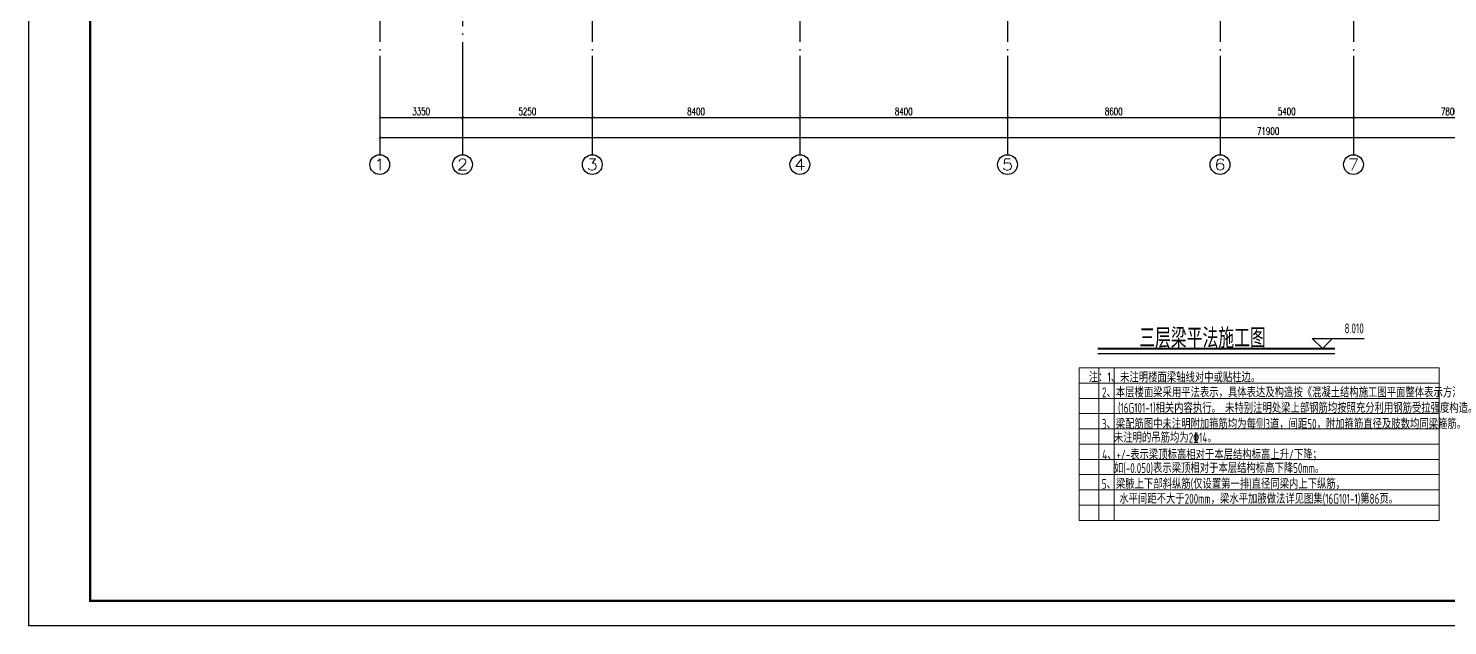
# Model space of a CAD drawing. Extents: x 169490 to 7584583, y -2399407 to 1374371.
# Drawn here: x 722202 to 779630, y 635804 to 659948 of the extents above; entities that cross this region are included whole.
import ezdxf
from ezdxf.enums import TextEntityAlignment as Align

# ---------------------------------------------------------------- set-up
doc = ezdxf.new("R2010")
doc.units = 0
doc.header["$LTSCALE"] = 100
doc.linetypes.add('D3轴线点划线', pattern=[18.5, 12, -3, 0.5, -3])
doc.layers.get('0').update_dxf_attribs({"linetype": 'CONTINUOUS'})
doc.layers.get('DEFPOINTS').update_dxf_attribs({"linetype": 'CONTINUOUS'})
for name, color, linetype in [('AXIS', 3, 'CONTINUOUS'), ('AXIS_TEXT', 4, 'CONTINUOUS'), ('C-AXIS(轴号)', 3, 'CONTINUOUS'), ('C-AXIS-T(字)', 7, 'CONTINUOUS'), ('C-DOTE', 8, 'D3轴线点划线'), ('S-0-TEXT', 7, 'CONTINUOUS'), ('THIN', 190, 'CONTINUOUS'), ('图框', 140, 'CONTINUOUS'), ('文字', 7, 'CONTINUOUS'), ('门编号', 6, 'CONTINUOUS')]:
    doc.layers.add(name, color=color, linetype=linetype)
doc.layers.add('S-1-TEXT', color=7, linetype='CONTINUOUS', lineweight=18)
doc.styles.add('_TCH_AXIS', font='COMPLEX', dxfattribs={"bigfont": 'GBCBIG'})
doc.styles.add('_TCH_DIM_T3', font='SIMPLEX.shx', dxfattribs={"width": 0.705882, "bigfont": 'GBCBIG.shx'})
doc.styles.add('COMPLEX', font='COMPLEX')
doc.styles.add('TSSD_Label', font='Tssdeng.shx', dxfattribs={"width": 0.7, "bigfont": 'hztxt.shx'})
doc.styles.add('TSSD_REIN', font='tssdeng.shx', dxfattribs={"width": 0.7, "bigfont": 'hztxt.shx'})
doc.dimstyles.new('_TCH_ARCH&&100', dxfattribs={"dimtxt": 297.5, "dimasz": 100, "dimexe": 250, "dimexo": 300, "dimgap": 100, "dimtad": 1, "dimdec": 0, "dimzin": 0, "dimdsep": 46, "dimtxsty": '_TCH_DIM_T3', "dimblk": 'ARCHTICK', "dimcen": 0.09, "dimclrt": 7, "dimazin": 2, "dimtfac": 1, "dimtdec": 0, "dimtix": 1, "dimtmove": 2, "dimatfit": 3, "dimfxl": 1, "dimtolj": 1, "dimtzin": 0, "dimarcsym": 0})

# ---------------------------------------------------------------- blocks, each defined once
blk = doc.blocks.new('_ARCHTICK')
at = {"const_width": 0.15}
blk.add_lwpolyline([(-0.5, -0.5), (0.5, 0.5)], dxfattribs=at)
blk = doc.blocks.new('*D1543')
at = {"layer": 'AXIS', "color": 0, "lineweight": -2, "transparency": 16777216}
for p, q in [((736420, 658542), (736420, 655292)), ((808320, 658542), (808320, 655292)), ((736420, 655542), (808320, 655542))]:
    blk.add_line(p, q, dxfattribs=at)
at = {"layer": 'DEFPOINTS', "color": 0, "transparency": 16777216}
for p in [(736420, 658842), (808320, 658842), (808320, 655542)]:
    blk.add_point(p, dxfattribs=at)
at = {"layer": 'AXIS', "color": 0, "lineweight": -2, "transparency": 16777216, "xscale": 100, "yscale": 100, "zscale": 100, "rotation": 180}
blk.add_blockref('_ARCHTICK', (736420, 655542), dxfattribs=at)
at = {"layer": 'AXIS', "color": 0, "lineweight": -2, "transparency": 16777216, "xscale": 100, "yscale": 100, "zscale": 100}
blk.add_blockref('_ARCHTICK', (808320, 655542), dxfattribs=at)
at = {"layer": 'AXIS', "color": 7, "transparency": 16777216, "insert": (772370, 655791), "char_height": 297.5, "attachment_point": 5, "style": '_TCH_DIM_T3'}
blk.add_mtext('\\A1;71900', dxfattribs=at)
blk = doc.blocks.new('*D1544')
at = {"layer": 'AXIS', "color": 0, "lineweight": -2, "transparency": 16777216}
for p, q in [((736420, 658542), (736420, 656092)), ((739770, 658542), (739770, 656092)), ((736420, 656342), (739770, 656342))]:
    blk.add_line(p, q, dxfattribs=at)
at = {"layer": 'DEFPOINTS', "color": 0, "transparency": 16777216}
for p in [(736420, 658842), (739770, 658842), (739770, 656342)]:
    blk.add_point(p, dxfattribs=at)
at = {"layer": 'AXIS', "color": 0, "lineweight": -2, "transparency": 16777216, "xscale": 100, "yscale": 100, "zscale": 100, "rotation": 180}
blk.add_blockref('_ARCHTICK', (736420, 656342), dxfattribs=at)
at = {"layer": 'AXIS', "color": 0, "lineweight": -2, "transparency": 16777216, "xscale": 100, "yscale": 100, "zscale": 100}
blk.add_blockref('_ARCHTICK', (739770, 656342), dxfattribs=at)
at = {"layer": 'AXIS', "color": 7, "transparency": 16777216, "insert": (738095, 656591), "char_height": 297.5, "attachment_point": 5, "style": '_TCH_DIM_T3'}
blk.add_mtext('\\A1;3350', dxfattribs=at)
blk = doc.blocks.new('*D1545')
at = {"layer": 'AXIS', "color": 0, "lineweight": -2, "transparency": 16777216}
for p, q in [((739770, 658542), (739770, 656092)), ((745020, 658542), (745020, 656092)), ((739770, 656342), (745020, 656342))]:
    blk.add_line(p, q, dxfattribs=at)
at = {"layer": 'DEFPOINTS', "color": 0, "transparency": 16777216}
for p in [(739770, 658842), (745020, 658842), (745020, 656342)]:
    blk.add_point(p, dxfattribs=at)
at = {"layer": 'AXIS', "color": 0, "lineweight": -2, "transparency": 16777216, "xscale": 100, "yscale": 100, "zscale": 100, "rotation": 180}
blk.add_blockref('_ARCHTICK', (739770, 656342), dxfattribs=at)
at = {"layer": 'AXIS', "color": 0, "lineweight": -2, "transparency": 16777216, "xscale": 100, "yscale": 100, "zscale": 100}
blk.add_blockref('_ARCHTICK', (745020, 656342), dxfattribs=at)
at = {"layer": 'AXIS', "color": 7, "transparency": 16777216, "insert": (742395, 656591), "char_height": 297.5, "attachment_point": 5, "style": '_TCH_DIM_T3'}
blk.add_mtext('\\A1;5250', dxfattribs=at)
blk = doc.blocks.new('*D1546')
at = {"layer": 'AXIS', "color": 0, "lineweight": -2, "transparency": 16777216}
for p, q in [((745020, 658542), (745020, 656092)), ((753420, 658542), (753420, 656092)), ((745020, 656342), (753420, 656342))]:
    blk.add_line(p, q, dxfattribs=at)
at = {"layer": 'DEFPOINTS', "color": 0, "transparency": 16777216}
for p in [(745020, 658842), (753420, 658842), (753420, 656342)]:
    blk.add_point(p, dxfattribs=at)
at = {"layer": 'AXIS', "color": 0, "lineweight": -2, "transparency": 16777216, "xscale": 100, "yscale": 100, "zscale": 100, "rotation": 180}
blk.add_blockref('_ARCHTICK', (745020, 656342), dxfattribs=at)
at = {"layer": 'AXIS', "color": 0, "lineweight": -2, "transparency": 16777216, "xscale": 100, "yscale": 100, "zscale": 100}
blk.add_blockref('_ARCHTICK', (753420, 656342), dxfattribs=at)
at = {"layer": 'AXIS', "color": 7, "transparency": 16777216, "insert": (749220, 656591), "char_height": 297.5, "attachment_point": 5, "style": '_TCH_DIM_T3'}
blk.add_mtext('\\A1;8400', dxfattribs=at)
blk = doc.blocks.new('*D1547')
at = {"layer": 'AXIS', "color": 0, "lineweight": -2, "transparency": 16777216}
for p, q in [((753420, 658542), (753420, 656092)), ((761820, 658542), (761820, 656092)), ((753420, 656342), (761820, 656342))]:
    blk.add_line(p, q, dxfattribs=at)
at = {"layer": 'DEFPOINTS', "color": 0, "transparency": 16777216}
for p in [(753420, 658842), (761820, 658842), (761820, 656342)]:
    blk.add_point(p, dxfattribs=at)
at = {"layer": 'AXIS', "color": 0, "lineweight": -2, "transparency": 16777216, "xscale": 100, "yscale": 100, "zscale": 100, "rotation": 180}
blk.add_blockref('_ARCHTICK', (753420, 656342), dxfattribs=at)
at = {"layer": 'AXIS', "color": 0, "lineweight": -2, "transparency": 16777216, "xscale": 100, "yscale": 100, "zscale": 100}
blk.add_blockref('_ARCHTICK', (761820, 656342), dxfattribs=at)
at = {"layer": 'AXIS', "color": 7, "transparency": 16777216, "insert": (757620, 656591), "char_height": 297.5, "attachment_point": 5, "style": '_TCH_DIM_T3'}
blk.add_mtext('\\A1;8400', dxfattribs=at)
blk = doc.blocks.new('*D1548')
at = {"layer": 'AXIS', "color": 0, "lineweight": -2, "transparency": 16777216}
for p, q in [((761820, 658542), (761820, 656092)), ((770420, 658542), (770420, 656092)), ((761820, 656342), (770420, 656342))]:
    blk.add_line(p, q, dxfattribs=at)
at = {"layer": 'DEFPOINTS', "color": 0, "transparency": 16777216}
for p in [(761820, 658842), (770420, 658842), (770420, 656342)]:
    blk.add_point(p, dxfattribs=at)
at = {"layer": 'AXIS', "color": 0, "lineweight": -2, "transparency": 16777216, "xscale": 100, "yscale": 100, "zscale": 100, "rotation": 180}
blk.add_blockref('_ARCHTICK', (761820, 656342), dxfattribs=at)
at = {"layer": 'AXIS', "color": 0, "lineweight": -2, "transparency": 16777216, "xscale": 100, "yscale": 100, "zscale": 100}
blk.add_blockref('_ARCHTICK', (770420, 656342), dxfattribs=at)
at = {"layer": 'AXIS', "color": 7, "transparency": 16777216, "insert": (766120, 656591), "char_height": 297.5, "attachment_point": 5, "style": '_TCH_DIM_T3'}
blk.add_mtext('\\A1;8600', dxfattribs=at)
blk = doc.blocks.new('*D1549')
at = {"layer": 'AXIS', "color": 0, "lineweight": -2, "transparency": 16777216}
for p, q in [((770420, 658542), (770420, 656092)), ((775820, 658542), (775820, 656092)), ((770420, 656342), (775820, 656342))]:
    blk.add_line(p, q, dxfattribs=at)
at = {"layer": 'DEFPOINTS', "color": 0, "transparency": 16777216}
for p in [(770420, 658842), (775820, 658842), (775820, 656342)]:
    blk.add_point(p, dxfattribs=at)
at = {"layer": 'AXIS', "color": 0, "lineweight": -2, "transparency": 16777216, "xscale": 100, "yscale": 100, "zscale": 100, "rotation": 180}
blk.add_blockref('_ARCHTICK', (770420, 656342), dxfattribs=at)
at = {"layer": 'AXIS', "color": 0, "lineweight": -2, "transparency": 16777216, "xscale": 100, "yscale": 100, "zscale": 100}
blk.add_blockref('_ARCHTICK', (775820, 656342), dxfattribs=at)
at = {"layer": 'AXIS', "color": 7, "transparency": 16777216, "insert": (773120, 656591), "char_height": 297.5, "attachment_point": 5, "style": '_TCH_DIM_T3'}
blk.add_mtext('\\A1;5400', dxfattribs=at)
blk = doc.blocks.new('*D1550')
at = {"layer": 'AXIS', "color": 0, "lineweight": -2, "transparency": 16777216}
for p, q in [((775820, 658542), (775820, 656092)), ((783620, 658542), (783620, 656092)), ((775820, 656342), (783620, 656342))]:
    blk.add_line(p, q, dxfattribs=at)
at = {"layer": 'DEFPOINTS', "color": 0, "transparency": 16777216}
for p in [(775820, 658842), (783620, 658842), (783620, 656342)]:
    blk.add_point(p, dxfattribs=at)
at = {"layer": 'AXIS', "color": 0, "lineweight": -2, "transparency": 16777216, "xscale": 100, "yscale": 100, "zscale": 100, "rotation": 180}
blk.add_blockref('_ARCHTICK', (775820, 656342), dxfattribs=at)
at = {"layer": 'AXIS', "color": 0, "lineweight": -2, "transparency": 16777216, "xscale": 100, "yscale": 100, "zscale": 100}
blk.add_blockref('_ARCHTICK', (783620, 656342), dxfattribs=at)
at = {"layer": 'AXIS', "color": 7, "transparency": 16777216, "insert": (779720, 656591), "char_height": 297.5, "attachment_point": 5, "style": '_TCH_DIM_T3'}
blk.add_mtext('\\A1;7800', dxfattribs=at)
blk = doc.blocks.new('_AXISO')
blk.add_circle((0, 0), 0.5)
at = {"layer": 'AXIS_TEXT', "style": 'COMPLEX', "width": 1.041667}
blk.add_attdef('A', text='', height=0.56, dxfattribs=at).set_placement((-0.25, -0.28), (0.25, -0.28), align=Align.FIT)

msp = doc.modelspace()

# ---------------------------------------------------------------- linework, layer by layer
at = {"ltscale": 10}
msp.add_lwpolyline([(819306.7, 694204.3), (724701.8, 694204.3), (724701.8, 636804.3), (819306.7, 636804.3)], close=True, dxfattribs=at)
at = {"layer": 'C-AXIS(轴号)'}
for p, q in [((736419.7, 658841.9), (736419.7, 654841.9)), ((739769.7, 658841.9), (739769.7, 654841.9)), ((745019.7, 658841.9), (745019.7, 654841.9)), ((753419.7, 658841.9), (753419.7, 654841.9)), ((761819.7, 658841.9), (761819.7, 654841.9)), ((770419.7, 658841.9), (770419.7, 654841.9)), ((775819.7, 658841.9), (775819.7, 654841.9))]:
    msp.add_line(p, q, dxfattribs=at)
at = {"layer": 'C-DOTE'}
for p, q in [((736419.7, 675405.9), (736419.7, 658841.9)), ((745019.7, 675405.9), (745019.7, 658841.9)), ((753419.7, 675405.9), (753419.7, 658841.9)), ((761819.7, 675405.9), (761819.7, 658841.9)), ((770419.7, 675405.9), (770419.7, 658841.9)), ((775819.7, 675405.9), (775819.7, 658841.9)), ((739769.7, 668641.7), (739769.7, 658841.9))]:
    msp.add_line(p, q, dxfattribs=at)
at = {"layer": 'S-1-TEXT', "color": 8}
for p, q in [((779292.5, 646223.8), (764716, 646223.8)), ((764716, 646223.8), (764716, 640057.4)), ((765516.8, 646223.8), (765516.8, 640057.4)), ((766134.4, 646223.8), (766134.4, 640057.4)), ((779292.5, 646223.8), (779292.5, 640057.4)), ((779292.5, 645607.1), (764716, 645607.1)), ((779292.5, 644990.5), (764716, 644990.5)), ((779292.5, 644373.9), (764716, 644373.9)), ((779292.5, 643757.2), (764716, 643757.2)), ((779292.5, 643140.6), (764716, 643140.6)), ((779292.5, 642523.9), (764716, 642523.9)), ((779292.5, 641907.3), (764716, 641907.3)), ((779292.5, 641290.6), (764716, 641290.6)), ((779292.5, 640674), (764716, 640674)), ((779292.5, 640057.4), (764716, 640057.4))]:
    msp.add_line(p, q, dxfattribs=at)
at = {"layer": 'THIN'}
for p, q in [((774564.5, 647000.9), (774152, 647413.4)), ((774152, 647413.4), (776255.4, 647413.4)), ((774564.5, 647000.9), (774977, 647413.4))]:
    msp.add_line(p, q, dxfattribs=at)
at = {"layer": '图框'}
msp.add_lwpolyline([(722201.8, 635804.3), (827301.8, 635804.3), (827301.8, 695204.3), (722201.8, 695204.3)], close=True, dxfattribs=at)
at = {"layer": '图框', "const_width": 100}
msp.add_lwpolyline([(724701.8, 636804.3), (826301.8, 636804.3), (826301.8, 694204.3), (724701.8, 694204.3)], close=True, dxfattribs=at)
at = {"layer": '文字'}
msp.add_line((765471.1, 646805), (775067.9, 646805), dxfattribs=at)
at = {"layer": '文字', "const_width": 75}
msp.add_lwpolyline([(765471.1, 647000.9), (775067.9, 647000.9)], dxfattribs=at)

# ---------------------------------------------------------------- block references
at = {"layer": 'C-AXIS(轴号)'}
ref = msp.add_blockref('_AXISO', (736419.7, 654441.9), dxfattribs=dict(at, xscale=800, yscale=800, zscale=800))
ref.add_attrib('A', '1', dxfattribs={"layer": 'C-AXIS-T(字)', "height": 452.5, "style": '_TCH_AXIS', "width": 2.333333}).set_placement((736193.4, 654215.7), (736646, 654215.7), align=Align.FIT)
ref = msp.add_blockref('_AXISO', (739769.7, 654441.9), dxfattribs=dict(at, xscale=800, yscale=800, zscale=800))
ref.add_attrib('A', '2', dxfattribs={"layer": 'C-AXIS-T(字)', "height": 452.5, "style": '_TCH_AXIS', "width": 1.5}).set_placement((739543.4, 654215.7), (739996, 654215.7), align=Align.FIT)
ref = msp.add_blockref('_AXISO', (745019.7, 654441.9), dxfattribs=dict(at, xscale=800, yscale=800, zscale=800))
ref.add_attrib('A', '3', dxfattribs={"layer": 'C-AXIS-T(字)', "height": 452.5, "style": '_TCH_AXIS', "width": 1.5}).set_placement((744793.4, 654215.7), (745246, 654215.7), align=Align.FIT)
ref = msp.add_blockref('_AXISO', (753419.7, 654441.9), dxfattribs=dict(at, xscale=800, yscale=800, zscale=800))
ref.add_attrib('A', '4', dxfattribs={"layer": 'C-AXIS-T(字)', "height": 452.5, "style": '_TCH_AXIS', "width": 1.3125}).set_placement((753193.4, 654215.7), (753646, 654215.7), align=Align.FIT)
ref = msp.add_blockref('_AXISO', (761819.7, 654441.9), dxfattribs=dict(at, xscale=800, yscale=800, zscale=800))
ref.add_attrib('A', '5', dxfattribs={"layer": 'C-AXIS-T(字)', "height": 452.5, "style": '_TCH_AXIS', "width": 1.5}).set_placement((761593.4, 654215.7), (762046, 654215.7), align=Align.FIT)
ref = msp.add_blockref('_AXISO', (770419.7, 654441.9), dxfattribs=dict(at, xscale=800, yscale=800, zscale=800))
ref.add_attrib('A', '6', dxfattribs={"layer": 'C-AXIS-T(字)', "height": 452.5, "style": '_TCH_AXIS', "width": 1.5}).set_placement((770193.4, 654215.7), (770646, 654215.7), align=Align.FIT)
ref = msp.add_blockref('_AXISO', (775819.7, 654441.9), dxfattribs=dict(at, xscale=800, yscale=800, zscale=800))
ref.add_attrib('A', '7', dxfattribs={"layer": 'C-AXIS-T(字)', "height": 452.5, "style": '_TCH_AXIS', "width": 1.5}).set_placement((775593.4, 654215.7), (776046, 654215.7), align=Align.FIT)

# ---------------------------------------------------------------- texts
at = {"layer": 'S-0-TEXT', "style": 'TSSD_REIN', "width": 0.7}
for s, p in [(' 注：1、未注明楼面梁轴线对中或贴柱边。', (764940.4, 645643.8, -2339.2)), ('2、本层楼面梁采用平法表示，具体表达及构造按《混凝土结构施工图平面整体表示方法制图规则和构造详图》', (765645.2, 645031, 27253.5)), (' (16G101-1)相关内容执行。 未特别注明处梁上部钢筋均按照充分利用钢筋受拉强度构造。', (766122.1, 644405.3, 28423.1)), ('3、梁配筋图中未注明附加箍筋均为每侧3道，间距50，附加箍筋直径及肢数均同梁箍筋。', (765636.6, 643759.1, 28423.1)), ('未注明的吊筋均为2%%13214。', (766128.3, 643205.2)), ('4、+/-表示梁顶标高相对于本层结构标高上升/下降；', (765652.7, 642517.2, 28423.1)), ('如(-0.050)表示梁顶相对于本层结构标高下降50mm。', (766128.3, 641971.9)), ('5、梁腋上下部斜纵筋(仅设置第一排)直径同梁内上下纵筋，', (765636.8, 641335.1, 28423.1)), ('  水平间距不大于200mm，梁水平加腋做法详见图集(16G101-1)第86页。', (766003, 640733))]:
    msp.add_text(s, height=400, rotation=359.999833, dxfattribs=at).set_placement(p)
at = {"layer": 'THIN', "style": 'TSSD_Label', "width": 0.7}
msp.add_text('8.010', height=400, dxfattribs=at).set_placement((776238.7, 647500.6), align=Align.BOTTOM_RIGHT)
at = {"layer": '门编号', "color": 7, "style": 'TSSD_REIN', "width": 0.8}
msp.add_text('三层梁平法施工图', height=800, dxfattribs=at).set_placement((769711.2, 647463.7), align=Align.MIDDLE)

# ---------------------------------------------------------------- dimensions: what is measured, and where the dimension line sits
at = {"layer": 'AXIS'}
for p1, p2, distance, picture, middle in [((736419.7, 658841.9), (808319.7, 658841.9), -3300, '*D1543', (772369.7, 655790.7)), ((736419.7, 658841.9), (739769.7, 658841.9), -2500, '*D1544', (738094.7, 656590.7)), ((739769.7, 658841.9), (745019.7, 658841.9), -2500, '*D1545', (742394.7, 656590.7)), ((745019.7, 658841.9), (753419.7, 658841.9), -2500, '*D1546', (749219.7, 656590.7)), ((753419.7, 658841.9), (761819.7, 658841.9), -2500, '*D1547', (757619.7, 656590.7)), ((761819.7, 658841.9), (770419.7, 658841.9), -2500, '*D1548', (766119.7, 656590.7)), ((770419.7, 658841.9), (775819.7, 658841.9), -2500, '*D1549', (773119.7, 656590.7)), ((775819.7, 658841.9), (783619.7, 658841.9), -2500, '*D1550', (779719.7, 656590.7))]:
    dim = msp.add_aligned_dim(p1=p1, p2=p2, distance=distance, dimstyle='_TCH_ARCH&&100', dxfattribs=at)
    dim.commit()
    dim.dimension.update_dxf_attribs({"geometry": picture, "text_midpoint": middle})

doc.saveas('drawing.dxf')
